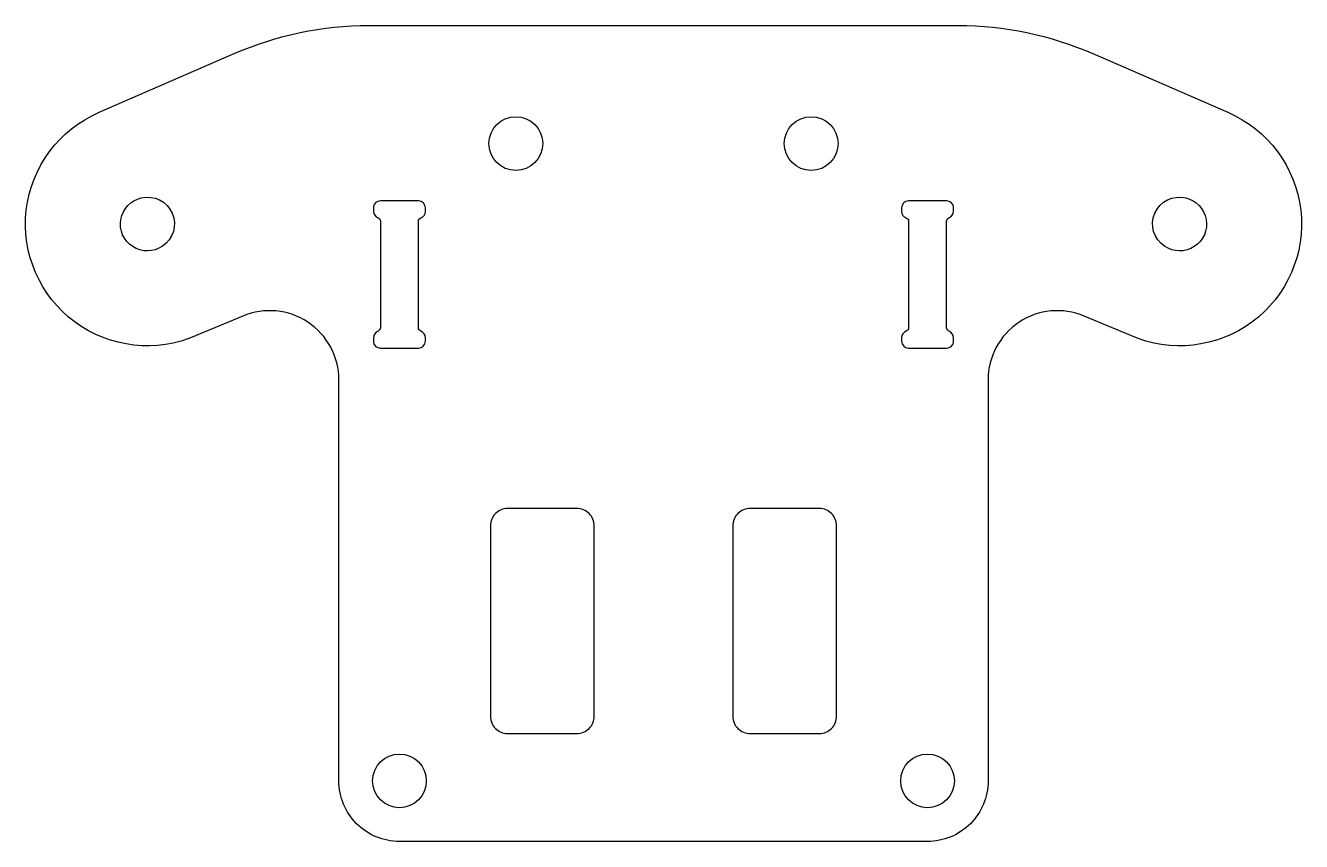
# Model space of a CAD drawing. Header units: millimetres. Extents: x -36.8 to 36.8, y -75 to -27.9.
import ezdxf

# ---------------------------------------------------------------- set-up
doc = ezdxf.new("R2010")
doc.units = ezdxf.units.MM
doc.layers.get('0').update_dxf_attribs({"linetype": 'CONTINUOUS'})

msp = doc.modelspace()

# ---------------------------------------------------------------- linework, layer by layer
for points in [[(-17.014, -27.862), (17.014, -27.862, -0.102943), (24.793, -29.481), (32.597, -32.876, -1.003974), (26.986, -45.773), (24.294, -44.646, 0.535688), (18.75, -48.336), (18.75, -71.504, -0.414214), (15.25, -75.004), (-15.25, -75.004, -0.414214), (-18.75, -71.504), (-18.75, -48.336, 0.535688), (-24.294, -44.646), (-26.986, -45.773, -1.003974), (-32.597, -32.876), (-24.793, -29.481, -0.102943)], [(-28.946, -40.618, -1.20618), (-30.161, -37.824, -0.844142)], [(-16.486, -38.975, -0.317837), (-16.353, -39.164), (-16.355, -45.332, -0.317837), (-16.488, -45.52, 0.317837), (-16.755, -45.897), (-16.755, -46.097, 0.414214), (-16.355, -46.497), (-14.155, -46.498, 0.414214), (-13.755, -46.098), (-13.755, -45.899, 0.317837), (-14.022, -45.521, -0.317837), (-14.155, -45.333), (-14.153, -39.164, -0.317837), (-14.019, -38.975, 0.317837), (-13.752, -38.598), (-13.752, -38.398, 0.414214), (-14.152, -37.998), (-16.352, -37.997, 0.414214), (-16.752, -38.397), (-16.752, -38.598, 0.317837)], [(14.019, -38.975, -0.317837), (14.153, -39.164), (14.155, -45.333, -0.317837), (14.022, -45.521, 0.317837), (13.755, -45.899), (13.755, -46.098, 0.414214), (14.155, -46.498), (16.355, -46.497, 0.414214), (16.755, -46.097), (16.755, -45.897, 0.317837), (16.488, -45.52, -0.317837), (16.355, -45.332), (16.353, -39.164, -0.317837), (16.486, -38.975, 0.317837), (16.752, -38.598), (16.752, -38.397, 0.414214), (16.352, -37.997), (14.152, -37.998, 0.414214), (13.752, -38.398), (13.752, -38.598, 0.317837)], [(28.946, -40.618, -0.844142), (30.161, -37.824, -1.20618)], [(-10, -56.769), (-10, -67.769, 0.414214), (-9, -68.769), (-5, -68.769, 0.414214), (-4, -67.769), (-4, -56.769, 0.414214), (-5, -55.769), (-9, -55.769, 0.414214)], [(4, -56.769), (4, -67.769, 0.414214), (5, -68.769), (9, -68.769, 0.414214), (10, -67.769), (10, -56.769, 0.414214), (9, -55.769), (5, -55.769, 0.414214)]]:
    msp.add_lwpolyline(points, format="xyb", close=True)
for centre, radius in [((-8.532, -34.683), 1.553), ((8.532, -34.683), 1.553), ((-15.25, -71.504), 1.55), ((15.25, -71.504), 1.55)]:
    msp.add_circle(centre, radius)

doc.saveas('drawing.dxf')
